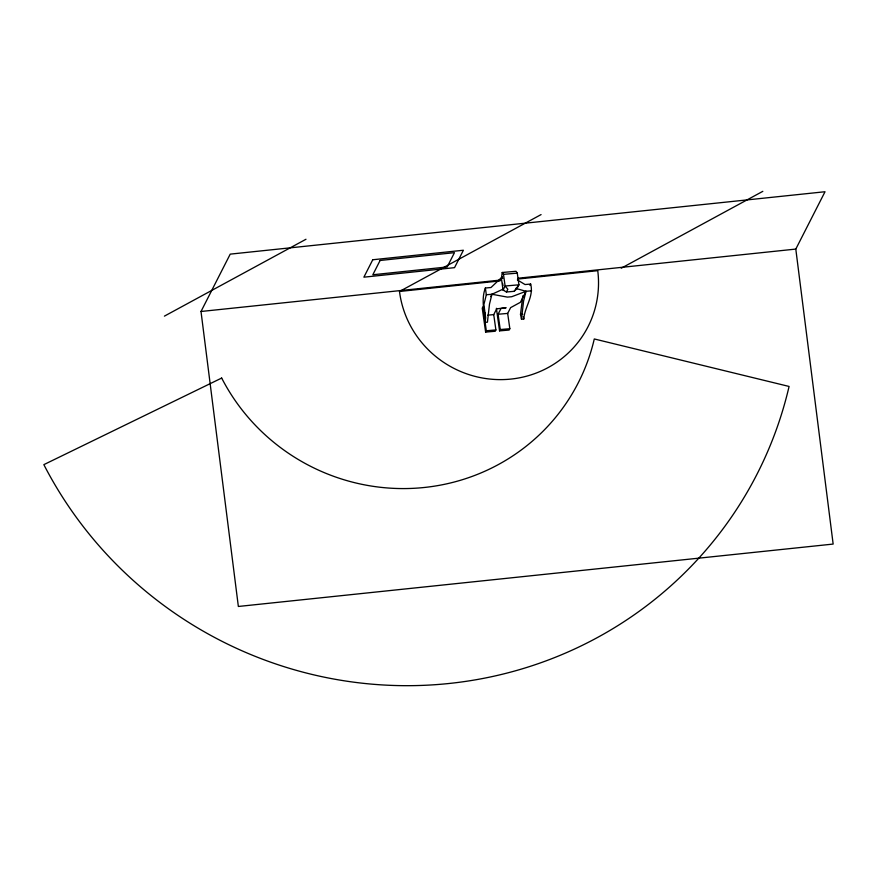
<?xml version="1.0" encoding="UTF-8"?>
<svg xmlns="http://www.w3.org/2000/svg" width="877" height="877" viewBox="0 0 877 877"><rect width="100%" height="100%" fill="white"/><g stroke="black" fill="none" stroke-linecap="round" stroke-linejoin="round"><path stroke-width="1.32" d="M503.541 290.408L503.442 288.971L491.942 294.266L489.509 304.056L487.426 322.177L485.113 322.385L485.661 317.803L483.896 304.549L486.329 294.76L485.376 288.007L490.988 287.513L502.357 276.792M517.375 279.916L525.049 284.543L530.662 284.06C534.038 296.283 524.567 307.114 523.788 319.009L521.486 319.206L520.5 314.426L522.802 295.845M521.486 319.206L523.569 301.085L526.003 291.296L531.615 290.813M501.414 278.382L502.225 272.495L516.038 271.289L517.277 273.142L518.921 284.806L516.871 288.84L514.108 291.328L506.435 291.997L503.058 290.046L501.414 278.382L502.828 278.261M201.008 311.488L230.223 254.133L825.027 191.734L795.801 249.079L833.15 544.069L238.358 606.467L201.008 311.488L500.449 280.07M485.376 288.007C481.024 299.178 484.356 311.006 485.113 322.385M482.931 306.84L482.251 308.167L485.628 332.087L495.22 331.254L495.889 329.927L493.729 314.624L496.689 308.836L506.117 307.739L501.03 308.463L498.081 314.251L500.241 329.544L499.561 330.881L509.153 330.037L509.833 328.711L507.673 313.418L510.622 307.63L520.39 302.313L526.003 291.296L515.709 288.38M490.747 296.612L491.942 294.266L507.377 297.106L511.729 296.722L526.003 291.296M485.332 313.144L484.148 315.468L486.307 330.761L485.628 332.087M503.058 290.046L505.119 286.012L503.475 274.348L502.225 272.495M506.435 291.997L507.838 289.235L505.119 286.012L518.921 284.806L514.108 291.328M529.982 285.387L530.662 284.06M164.405 316.137L305.985 239.257M517.638 279.072L597.752 270.675A100.373 98.071 27 0 1 511.028 379.072A100.373 98.071 27 0 1 399.495 291.471L541.076 214.591M621.245 268.209L762.826 191.329M518.143 278.217L795.801 249.079M399.495 291.471L499.978 280.925M503.475 274.348L517.277 273.142M486.329 294.76L491.942 294.266M487.744 315.15L493.729 314.624M498.081 314.251L507.673 313.418M520.5 314.426L522.813 314.229M486.307 330.761L495.889 329.927M500.241 329.544L509.833 328.711M523.295 316.619L523.788 319.009M502.576 283.348L502.992 285.595M496.382 308.287L499.561 330.881M372.758 259.756L363.878 277.176L454.527 267.66L463.396 250.241L372.758 259.756M380.103 260.458L372.824 274.764L447.171 266.959L454.461 252.664L380.103 260.469M221.673 378.053L43.85 464.646A401.513 392.293 27 0 0 449.123 683.479A401.513 392.293 27 0 0 789.081 386.45L594.288 338.96A200.756 196.141 27 0 1 424.304 487.48A200.756 196.141 27 0 1 221.673 378.053"/></g></svg>
